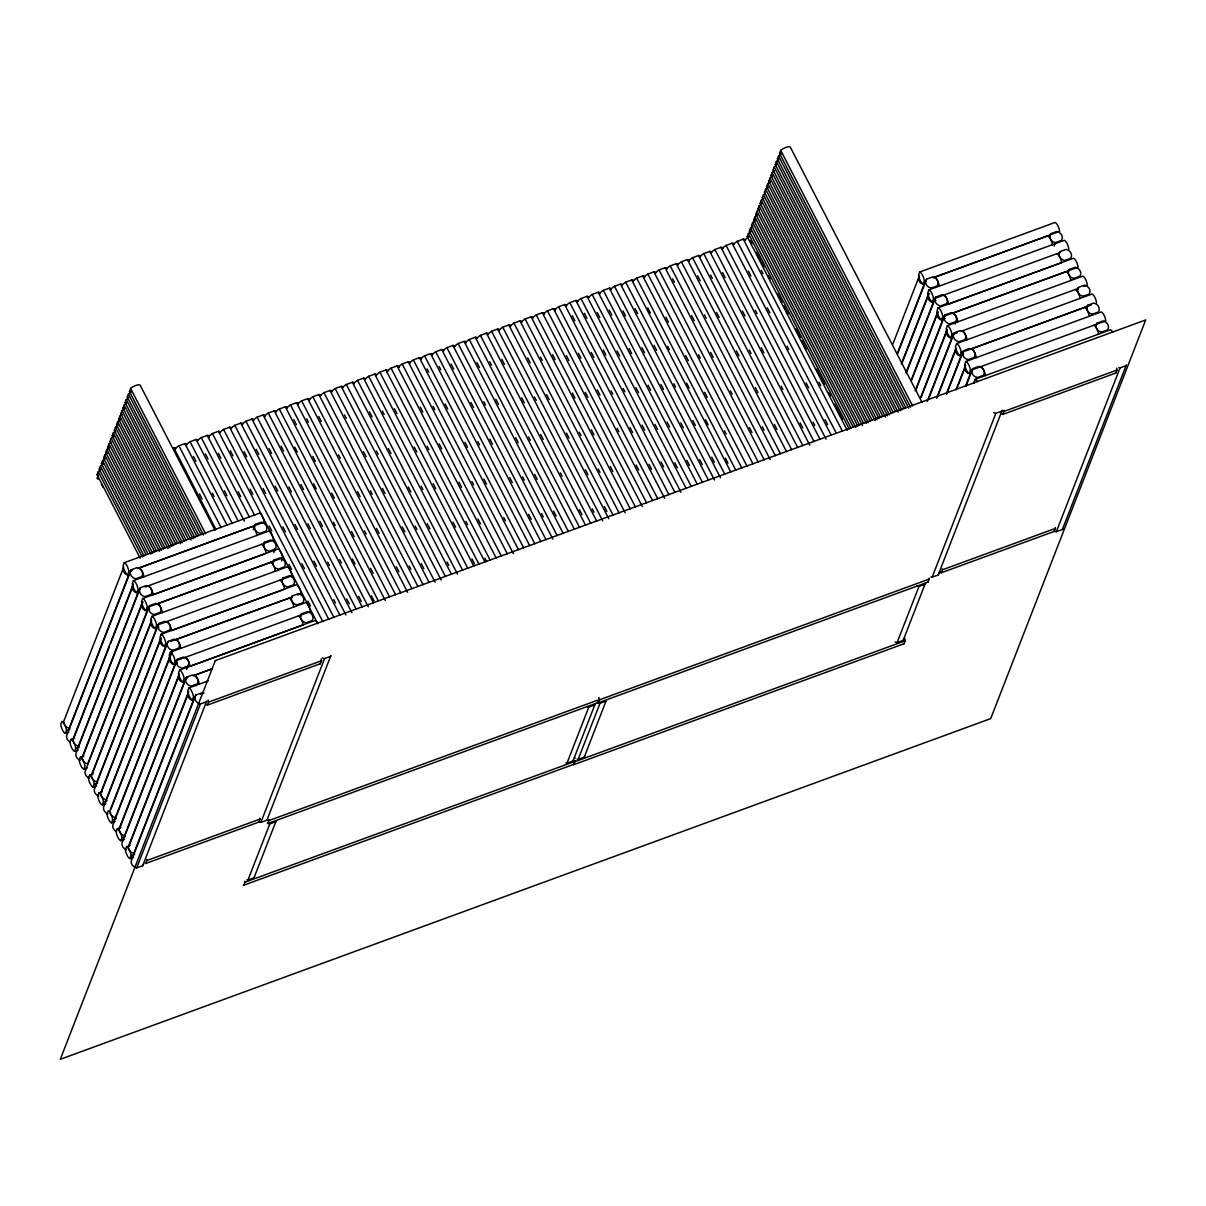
<?xml version="1.0" encoding="UTF-8"?>
<svg xmlns="http://www.w3.org/2000/svg" width="1206" height="1206" viewBox="0 0 1206 1206"><rect width="100%" height="100%" fill="white"/><g stroke="black" fill="none" stroke-linecap="round" stroke-linejoin="round"><path stroke-width="1.5" d="M633.361 281.39L633.467 280.953A6.347 2.126 -27.3 0 0 631.703 279.988L625.688 282.189A6.347 2.126 -27.3 0 0 622.115 285.505M140.182 558.167L97.098 474.682L98.259 471.682A6.347 2.126 -27.3 0 1 100.671 469.963M144.072 555.951L99.254 469.134L100.415 466.134A6.347 2.126 -27.3 0 1 102.827 464.416M147.946 553.75L101.41 463.586L102.57 460.586A6.347 2.126 -27.3 0 1 104.982 458.868M152.695 553.207L103.565 458.039L104.726 455.039A6.347 2.126 -27.3 0 1 107.123 453.366M156.569 551.006L105.721 452.476L106.882 449.491A6.347 2.126 -27.3 0 1 109.294 447.773M161.318 550.464L107.877 446.929L109.037 443.944A6.347 2.126 -27.3 0 1 111.449 442.225M165.192 548.263L110.032 441.381L111.193 438.396L168.071 548.609M169.94 547.72L112.188 435.833L113.349 432.848A6.347 2.126 -27.3 0 1 115.761 431.13M173.815 545.504L114.344 430.286L115.505 427.301A6.347 2.126 -27.3 0 1 117.902 425.628M177.689 543.303L116.5 424.738L117.66 421.753A6.347 2.126 -27.3 0 1 120.072 420.035M182.438 542.76L118.655 419.191L119.816 416.206A6.347 2.126 -27.3 0 1 122.228 414.487M186.312 540.559L120.811 413.643L121.972 410.658A6.347 2.126 -27.3 0 1 124.384 408.94M191.061 540.017L122.967 408.095L124.128 405.11A6.347 2.126 -27.3 0 1 126.555 403.392M194.935 537.816L125.123 402.548L126.283 399.563A6.347 2.126 -27.3 0 1 128.695 397.874M198.824 535.6L127.278 397L128.454 394.015A6.347 2.126 -27.3 0 1 130.866 392.297M203.558 535.057L129.449 391.453L130.61 388.468L205.578 533.745M61.913 721.459L60.752 724.459A6.347 2.111 69.9 0 0 65.365 733.399L68.878 732.102M137.635 568.433L264.204 522.092A6.347 2.111 69.9 0 0 259.591 513.153L124.233 562.705L123.072 565.704A6.347 2.111 69.9 0 0 127.685 574.644L128.846 571.659L132.358 570.363M123.283 568.177L64.566 719.213A6.347 5.593 21.2 0 0 69.179 728.153L128.575 575.368A6.347 5.593 21.2 0 1 123.494 567.242M65.365 733.399L66.526 730.414A6.347 2.111 69.9 0 0 61.913 721.429M131.153 569.82A6.347 5.593 21.2 0 0 135.765 578.774L141.78 576.574A6.347 5.593 21.2 0 0 137.167 567.619L131.153 569.82L67.446 733.7A6.347 5.593 21.2 0 0 70.069 741.961M133.459 580.599L132.298 583.583A6.347 2.111 69.9 0 0 136.926 592.538L138.087 589.538A6.347 2.111 69.9 0 0 133.459 580.599L268.817 531.032A6.347 2.111 69.9 0 1 273.43 539.986L145.112 586.975M73.415 739.157L109.339 646.763M110.696 643.28L133.052 585.739M78.119 749.996L74.591 751.293L75.752 748.293A6.347 2.111 69.9 0 0 71.154 739.323M140.378 587.714A6.347 5.593 21.2 0 0 144.991 596.653L151.021 594.452A6.347 5.593 21.2 0 0 146.393 585.513L140.378 587.714L76.671 751.594A6.347 5.593 21.2 0 0 80.274 760.262M281.511 560.865L282.671 557.865A6.347 2.111 69.9 0 0 278.058 548.926L142.7 598.493L141.539 601.477A6.347 2.111 69.9 0 0 146.152 610.417L149.665 609.136M81.978 758.785L142.971 601.884M87.345 767.89L83.832 769.172L84.993 766.187A6.347 2.111 69.9 0 0 80.38 757.202M146.152 610.417L147.313 607.432L282.671 557.865M149.544 605.638A6.347 5.593 21.2 0 0 154.157 614.578L160.247 612.346A6.347 5.593 21.2 0 0 155.634 603.407L149.619 605.608L85.912 769.473A6.347 5.593 21.2 0 0 89.515 778.156M93.118 773.845L89.606 775.141L88.445 778.126A6.347 2.111 69.9 0 0 93.058 787.066L96.586 785.784M155.393 628.311L156.554 625.326L291.897 575.759A6.347 2.111 69.9 0 0 287.284 566.82L151.926 616.372L150.765 619.371A6.347 2.111 69.9 0 0 155.393 628.311L158.906 627.03M151.67 620.095L92.274 772.88A6.347 5.593 21.2 0 0 96.887 781.82L156.283 629.035A6.347 5.593 21.2 0 1 151.202 620.909M91.882 774.93L151.519 621.527M93.058 787.066L94.219 784.081A6.347 2.111 69.9 0 0 89.621 775.096M158.845 623.502A6.347 5.593 21.2 0 0 163.458 632.441L169.488 630.241A6.347 5.593 21.2 0 0 164.86 621.286L158.845 623.502L95.138 787.367A6.347 5.593 21.2 0 0 98.741 796.05M102.359 791.739L98.847 793.02L97.686 796.02A6.347 2.111 69.9 0 0 102.299 804.96L105.811 803.678M161.167 634.266L160.006 637.265A6.347 2.111 69.9 0 0 164.619 646.205L165.78 643.22A6.347 2.111 69.9 0 0 161.167 634.266L296.525 584.714A6.347 2.111 69.9 0 1 301.138 593.654L297.626 594.95M101.123 792.824L160.76 639.406M102.299 804.96L103.46 801.975A6.347 2.111 69.9 0 0 98.862 792.99M111.027 808.97L172.699 650.336L178.714 648.135A6.347 5.593 21.2 0 0 174.101 639.18L168.086 641.396L104.379 805.261A6.347 5.593 21.2 0 0 107.982 813.944M173.86 664.099L175.021 661.114L310.379 611.548A6.347 2.111 69.9 0 0 305.751 602.593L170.408 652.16L169.247 655.144A6.347 2.111 69.9 0 0 173.86 664.099L177.372 662.803M111.525 822.854L112.686 819.869A6.347 2.111 69.9 0 0 108.088 810.884L106.912 813.899A6.347 2.111 69.9 0 0 111.525 822.854L115.052 821.557M186.598 669.511L187.955 666.014A6.347 5.593 21.2 0 0 183.327 657.074L177.312 659.275L113.62 823.155A6.347 5.593 21.2 0 0 116.243 831.416M120.826 827.512L117.314 828.808L116.153 831.793A6.347 2.111 69.9 0 0 120.766 840.733L124.278 839.451M179.634 670.054L178.473 673.038A6.347 2.111 69.9 0 0 183.086 681.978L184.247 678.993A6.347 2.111 69.9 0 0 179.649 670.023L314.992 620.487A6.347 2.111 69.9 0 1 317.796 623.683M179.362 673.762L119.967 826.547A6.347 5.593 21.2 0 0 124.595 835.502L183.975 682.717A6.347 5.593 21.2 0 1 178.91 674.576M119.59 828.612L179.227 675.194M120.766 840.733L121.927 837.748A6.347 2.111 69.9 0 0 117.329 828.778M186.478 677.199A6.347 5.593 21.2 0 0 191.091 686.139L197.181 683.908A6.347 5.593 21.2 0 0 192.568 674.968L186.553 677.169L122.846 841.034A6.347 5.593 21.2 0 0 126.449 849.717M130.052 845.406L126.54 846.702L125.379 849.687A6.347 2.111 69.9 0 0 129.992 858.627L133.519 857.345M188.875 687.948L187.714 690.932A6.347 2.111 69.9 0 0 192.327 699.872L193.488 696.887A6.347 2.111 69.9 0 0 188.875 687.948L208.201 680.862M128.816 846.506L188.453 693.088M253.29 529.615L255.325 524.384L261.34 522.183A6.347 5.593 21.2 0 1 265.953 531.137L259.938 533.338A6.347 5.593 21.2 0 1 255.325 524.384M129.992 858.627L131.168 855.642A6.347 2.111 69.9 0 0 126.555 846.657M202.819 693.118A6.347 5.593 21.2 0 0 201.794 692.862L195.779 695.063L132.087 858.928A6.347 5.593 21.2 0 0 136.625 867.898L142.715 865.667A6.347 5.593 21.2 0 0 143.484 863.978M136.7 867.883L200.407 704.003A6.347 5.593 21.2 0 1 195.779 695.063M263.209 545.76L264.566 542.278L270.581 540.077A6.347 5.593 21.2 0 1 275.194 549.016L273.837 552.514M142.715 865.667L206.422 701.802A6.347 5.593 21.2 0 0 206.874 700.988M145.353 863.315A6.347 2.111 69.9 0 0 145.775 863.481L146.936 860.496A6.347 2.111 69.9 0 0 146.815 859.561M206.919 704.952A6.347 2.111 69.9 0 0 207.342 705.118L208.502 702.133L321.52 660.752A6.347 2.111 69.9 0 0 321.188 658.838M272.435 563.654L273.792 560.172L279.807 557.971A6.347 5.593 21.2 0 1 284.42 566.91L278.405 569.111A6.347 5.593 21.2 0 1 273.717 560.202M281.676 581.548L283.033 578.051L289.048 575.85A6.347 5.593 21.2 0 1 293.661 584.804L287.646 587.005A6.347 5.593 21.2 0 1 282.958 578.081M290.902 599.442L292.259 595.945L298.274 593.744A6.347 5.593 21.2 0 1 302.902 602.699L296.872 604.899A6.347 5.593 21.2 0 1 292.184 595.975M300.143 617.321L301.5 613.839L307.515 611.638A6.347 5.593 21.2 0 1 312.128 620.577L306.113 622.793A6.347 5.593 21.2 0 1 301.425 613.869M145.775 863.481L258.793 822.1L259.953 819.115A6.347 2.111 69.9 0 0 259.833 818.181M207.342 705.118L320.359 663.737L321.52 660.752M259.863 822.175A6.347 5.593 21.2 0 0 260.873 822.432L324.58 658.566L330.595 656.365A6.347 5.593 21.2 0 0 331.062 655.551M260.873 822.432L266.888 820.231L330.595 656.365M243.356 885.038A6.347 2.111 69.9 0 0 243.778 885.204L244.939 882.219A6.347 2.111 69.9 0 0 244.818 881.269M267.415 823.336A6.347 2.111 69.9 0 0 267.822 823.517L268.998 820.532L599.035 699.676A6.347 2.111 69.9 0 0 598.704 697.761M246.929 879.747A6.347 5.593 21.2 0 0 247.954 880.018L269.827 823.879L275.842 821.678A6.347 5.593 21.2 0 0 276.31 820.864M248.014 879.988L254.029 877.787L275.842 821.678M847.185 430.286L747.207 236.587L748.368 233.602L849.205 428.974M851.074 428.085L749.363 231.039L750.524 228.055A6.347 2.126 -27.3 0 1 752.951 226.336M855.808 427.542L751.519 225.492L752.68 222.507A6.347 2.126 -27.3 0 1 756.026 220.291M859.697 425.341L753.69 219.944L754.85 216.959A6.347 2.126 -27.3 0 1 757.262 215.241M863.571 423.125L755.845 214.397L757.006 211.412A6.347 2.126 -27.3 0 1 759.418 209.693M868.32 422.582L758.001 208.849L759.162 205.864A6.347 2.126 -27.3 0 1 761.574 204.146M872.194 420.381L760.157 203.301L761.318 200.317A6.347 2.126 -27.3 0 1 763.73 198.598M876.943 419.839L762.313 197.754L763.473 194.769L878.963 418.527M880.817 417.638L764.468 192.206L765.629 189.221A6.347 2.126 -27.3 0 1 768.041 187.503M885.566 417.095L766.624 186.659L767.785 183.674L887.586 415.784M889.44 414.894L768.78 181.111L769.941 178.126A6.347 2.126 -27.3 0 1 772.353 176.408M893.314 412.678L770.936 175.563L772.096 172.579A6.347 2.126 -27.3 0 1 774.508 170.86M898.063 412.135L773.091 170.016L774.252 167.031A6.347 2.126 -27.3 0 1 775.79 165.855M901.937 409.934L775.247 164.468L776.408 161.483A6.347 2.126 -27.3 0 1 778.82 159.765M905.827 407.718L777.403 158.921L778.563 155.936L908.706 408.08M910.56 407.191L779.558 153.373L780.719 150.388A6.347 2.126 -27.3 0 1 790.186 146.891L922.047 402.412M594.799 704.892L588.784 707.093L566.971 763.202L572.986 761.001L594.799 704.892A6.347 5.593 21.2 0 0 595.267 704.078M573.543 764.438A6.347 2.111 69.9 0 0 573.95 764.604L574.991 761.363A6.347 2.111 69.9 0 0 574.855 760.458M267.822 823.517L597.875 702.661L599.035 699.676M597.588 702.751A6.347 2.111 69.9 0 0 598.01 702.917L599.171 699.932A6.347 2.111 69.9 0 0 598.839 698.018M577.101 759.162A6.347 5.593 21.2 0 0 578.126 759.418L600.015 703.279L606.03 701.078A6.347 5.593 21.2 0 0 606.482 700.264M578.202 759.403L584.217 757.202L606.03 701.078M892.787 344.223L919.424 275.737A6.347 5.593 21.2 0 0 924.037 284.676L897.415 353.162M897.46 354.097L926.6 279.129L932.615 276.928A6.347 5.593 21.2 0 1 937.243 285.882L931.213 288.083M1068.893 249.295A6.347 2.111 69.9 0 0 1064.28 240.341L928.922 289.907L927.761 292.892A6.347 2.111 69.9 0 0 932.374 301.832L935.886 300.55M901.349 363.865L928.65 293.616A6.347 5.593 21.2 0 0 933.263 302.57L905.962 372.805M902.073 363.036L929.193 293.314M932.374 301.832L933.534 298.847A6.347 2.111 69.9 0 0 928.937 289.877M906.701 371.991L935.841 297.023L941.856 294.822A6.347 5.593 21.2 0 1 946.469 303.761L940.454 305.962A6.347 5.593 21.2 0 1 935.841 297.023M941.615 319.726L942.775 316.741L1078.119 267.174A6.347 2.111 69.9 0 0 1073.506 258.235L938.147 307.801L936.987 310.786A6.347 2.111 69.9 0 0 941.615 319.726L945.127 318.444M911.254 379.996L937.891 311.51A6.347 5.593 21.2 0 0 942.504 320.449L915.188 390.699M911.314 380.93L937.74 312.942M915.927 389.87L945.067 314.917L951.082 312.716A6.347 5.593 21.2 0 1 955.71 321.655L949.68 323.856M947.388 325.68L946.228 328.68A6.347 2.111 69.9 0 0 950.841 337.62L952.001 334.635A6.347 2.111 69.9 0 0 947.403 325.65L1082.747 276.129A6.347 2.111 69.9 0 1 1087.36 285.068L1083.847 286.35M920.495 397.89L947.117 329.404A6.347 5.593 21.2 0 0 951.73 338.343L927.158 401.568M921.218 397.075L946.981 330.836M928.545 399.05L954.308 332.796L960.323 330.595A6.347 5.593 21.2 0 1 964.936 339.549L958.921 341.75M1096.601 302.962A6.347 2.111 69.9 0 0 1091.973 294.023L956.629 343.574L955.469 346.559A6.347 2.111 69.9 0 0 960.082 355.514L963.594 354.217M936.549 398.221L955.665 349.047M937.228 397.528L955.529 350.464M960.082 355.514L961.242 352.529A6.347 2.111 69.9 0 0 956.644 343.544M946.635 393.111L960.971 356.237A6.347 5.593 21.2 0 1 955.891 348.112M946.589 394.272L963.534 350.69L969.549 348.489A6.347 5.593 21.2 0 1 974.177 357.443L968.162 359.644A6.347 5.593 21.2 0 1 963.534 350.69M965.855 361.468L964.694 364.453A6.347 2.111 69.9 0 0 969.307 373.408L970.468 370.408A6.347 2.111 69.9 0 0 965.87 361.438L1101.214 311.902A6.347 2.111 69.9 0 1 1105.827 320.856L970.468 370.408M956.026 389.764L965.584 365.177A6.347 5.593 21.2 0 0 970.212 374.131L965.433 386.417M957.308 387.533L965.448 366.609M965.991 386.026L972.775 368.584L978.79 366.383A6.347 5.593 21.2 0 1 983.403 375.322L977.388 377.523M1112.776 332.147A6.347 2.111 69.9 0 0 1110.44 329.796L975.096 379.362L973.935 382.347A6.347 2.111 69.9 0 0 974.071 383.252M1049.431 237.19L1050.788 233.693L1056.803 231.492A6.347 5.593 21.2 0 1 1061.416 240.431L1055.401 242.647L1054.044 246.13M895.078 641.954A6.347 5.593 21.2 0 0 897.068 642.632L918.957 586.493L924.972 584.292A6.347 5.593 21.2 0 0 925.439 583.478M897.143 642.617L903.158 640.401L924.972 584.292M573.95 764.604L904.003 643.763L905.163 640.778A6.347 2.111 69.9 0 0 904.545 637.868M598.01 702.917L928.047 582.061L929.208 579.076A6.347 2.111 69.9 0 0 929.087 578.141M1058.657 255.069L1060.014 251.587L1066.029 249.386A6.347 5.593 21.2 0 1 1070.642 258.325L1064.627 260.526A6.347 5.593 21.2 0 1 1060.014 251.587M1001.869 411.11L995.855 413.311L932.148 577.177L938.162 574.976L1001.869 411.11A6.347 5.593 21.2 0 0 1002.337 410.296M939.866 571.81A6.347 2.111 69.9 0 0 941.238 572.79L942.399 569.805A6.347 2.111 69.9 0 0 942.278 568.87M1001.432 413.447A6.347 2.111 69.9 0 0 1002.789 414.427L1003.95 411.442A6.347 2.111 69.9 0 0 1003.829 410.507M1067.898 272.963L1069.255 269.481L1075.27 267.28A6.347 5.593 21.2 0 1 1079.883 276.219L1073.868 278.42M1077.124 290.857L1078.481 287.36L1084.495 285.159A6.347 5.593 21.2 0 1 1089.124 294.113L1083.094 296.314M1086.365 308.751L1087.722 305.254L1093.736 303.053A6.347 5.593 21.2 0 1 1098.349 312.007L1092.335 314.208M1095.591 326.63L1096.947 323.148L1102.962 320.947A6.347 5.593 21.2 0 1 1107.59 329.886L1101.575 332.087M941.238 572.79L1054.255 531.409L1055.416 528.424A6.347 2.111 69.9 0 0 1055.295 527.474M1002.789 414.427L1115.806 373.046L1116.967 370.061A6.347 2.111 69.9 0 0 1116.635 368.192M1126.057 365.674L1120.042 367.875L1056.335 531.74L1062.35 529.54L1126.057 365.674A6.347 5.593 21.2 0 0 1126.51 364.86M175.337 449.099A6.347 2.126 -27.3 0 1 178.82 445.813L184.91 443.582A6.347 2.126 -27.3 0 1 186.583 444.984M208.668 437.296A6.347 2.126 -27.3 0 0 207.266 435.396L201.251 437.597A6.347 2.126 -27.3 0 0 197.754 440.899A6.347 2.126 -27.3 0 0 196.081 439.497L190.066 441.697L232.306 523.51M208.819 437.235A6.347 2.126 -27.3 0 1 212.422 433.512L218.437 431.311A6.347 2.126 -27.3 0 1 220.095 432.713A6.347 2.126 -27.3 0 1 223.592 429.426L229.607 427.21A6.347 2.126 -27.3 0 1 231.281 428.627A6.347 2.126 -27.3 0 1 234.763 425.326L240.778 423.125A6.347 2.126 -27.3 0 1 242.451 424.527M264.792 416.341A6.347 2.126 -27.3 0 0 263.134 414.939L257.119 417.14A6.347 2.126 -27.3 0 0 253.546 420.457A6.347 2.126 -27.3 0 0 251.948 419.04L245.934 421.241L345.911 614.939M276.068 411.819A6.347 2.126 -27.3 0 0 274.305 410.854L268.29 413.055L368.267 606.754M275.993 411.849A6.347 2.126 -27.3 0 1 279.234 409.045L285.325 406.814A6.347 2.126 -27.3 0 1 286.983 408.216A6.347 2.126 -27.3 0 1 290.48 404.93L296.495 402.729A6.347 2.126 -27.3 0 1 297.897 404.613M298.063 404.568A6.347 2.126 -27.3 0 1 301.651 400.844L307.666 398.628A6.347 2.126 -27.3 0 1 309.339 400.045A6.347 2.126 -27.3 0 1 312.821 396.744L318.836 394.543A6.347 2.126 -27.3 0 1 320.51 395.945A6.347 2.126 -27.3 0 1 323.992 392.659L330.007 390.458A6.347 2.126 -27.3 0 1 331.68 391.86M354.021 383.674A6.347 2.126 -27.3 0 0 352.363 382.272L346.348 384.473A6.347 2.126 -27.3 0 0 342.775 387.789A6.347 2.126 -27.3 0 0 341.192 386.357L335.178 388.558L435.14 582.257M353.961 383.704A6.347 2.126 -27.3 0 1 357.443 380.403L363.534 378.171A6.347 2.126 -27.3 0 1 365.207 379.589A6.347 2.126 -27.3 0 1 368.614 376.317M379.8 372.232A6.347 2.126 -27.3 0 0 376.302 375.518A6.347 2.126 -27.3 0 0 374.704 374.086L368.689 376.287L467.807 568.312M387.292 371.885A6.347 2.126 -27.3 0 0 385.875 370.001L379.86 372.202L478.978 564.227M413.311 359.946A6.347 2.126 -27.3 0 0 409.829 363.247A6.347 2.126 -27.3 0 0 408.231 361.815L402.216 364.016A6.347 2.126 -27.3 0 0 398.613 367.74A6.347 2.126 -27.3 0 0 397.06 365.9L391.046 368.101L490.149 560.142M421.075 359.132A6.347 2.126 -27.3 0 0 419.402 357.715L413.387 359.931L513.364 553.629M421 359.147A6.347 2.126 -27.3 0 1 424.482 355.86L430.572 353.629A6.347 2.126 -27.3 0 1 432.245 355.031M432.17 355.061A6.347 2.126 -27.3 0 1 435.668 351.775L441.743 349.544A6.347 2.126 -27.3 0 1 443.416 350.946M465.501 343.243A6.347 2.126 -27.3 0 0 464.099 341.358L458.084 343.559A6.347 2.126 -27.3 0 0 454.511 346.876A6.347 2.126 -27.3 0 0 452.928 345.444L446.898 347.645L546.016 539.685M521.625 322.304A6.347 2.126 -27.3 0 0 519.967 320.902L513.952 323.102A6.347 2.126 -27.3 0 0 510.455 326.389A6.347 2.126 -27.3 0 0 508.796 324.987L502.766 327.188A6.347 2.126 -27.3 0 0 499.284 330.489A6.347 2.126 -27.3 0 0 497.611 329.087L491.596 331.288A6.347 2.126 -27.3 0 0 488.113 334.575A6.347 2.126 -27.3 0 0 486.44 333.173L480.425 335.374A6.347 2.126 -27.3 0 0 476.928 338.675A6.347 2.126 -27.3 0 0 475.27 337.258L469.255 339.474L568.373 531.499M543.981 314.118A6.347 2.126 -27.3 0 0 542.308 312.716L536.293 314.917A6.347 2.126 -27.3 0 0 532.735 318.233A6.347 2.126 -27.3 0 0 531.137 316.801L525.123 319.017L625.1 512.716M543.906 314.148A6.347 2.126 -27.3 0 1 547.388 310.862L553.479 308.63A6.347 2.126 -27.3 0 1 554.896 310.515M555.046 310.47A6.347 2.126 -27.3 0 1 558.634 306.731L564.649 304.53A6.347 2.126 -27.3 0 1 566.323 305.932A6.347 2.126 -27.3 0 1 569.745 302.676L575.835 300.445A6.347 2.126 -27.3 0 1 577.493 301.847M599.849 293.661A6.347 2.126 -27.3 0 0 598.176 292.259L592.161 294.46A6.347 2.126 -27.3 0 0 588.603 297.776A6.347 2.126 -27.3 0 0 587.005 296.344L580.99 298.56L680.968 492.259M611.02 289.576A6.347 2.126 -27.3 0 0 609.347 288.174L603.332 290.375L702.45 482.4M610.945 289.591A6.347 2.126 -27.3 0 1 614.442 286.304L620.517 284.073A6.347 2.126 -27.3 0 1 622.19 285.475M644.125 277.847A6.347 2.126 -27.3 0 0 642.723 275.948L636.693 278.149L735.811 470.189M666.722 269.179A6.347 2.126 -27.3 0 0 665.064 267.762L659.049 269.978A6.347 2.126 -27.3 0 0 655.476 273.295A6.347 2.126 -27.3 0 0 653.893 271.863L647.878 274.064L746.981 466.089M689.078 260.993A6.347 2.126 -27.3 0 0 687.405 259.591L681.39 261.792A6.347 2.126 -27.3 0 0 677.832 265.109A6.347 2.126 -27.3 0 0 676.234 263.677L670.219 265.878L770.197 459.576M689.003 261.009A6.347 2.126 -27.3 0 1 692.5 257.722L698.576 255.491A6.347 2.126 -27.3 0 1 700.249 256.893A6.347 2.126 -27.3 0 1 703.671 253.637M722.334 249.205A6.347 2.126 -27.3 0 0 720.932 247.305L714.917 249.521A6.347 2.126 -27.3 0 0 711.344 252.838A6.347 2.126 -27.3 0 0 709.761 251.406L703.746 253.607L802.849 445.632M733.866 244.185A6.347 2.126 -27.3 0 0 732.102 243.22L726.087 245.421L826.065 439.12M733.7 244.652A6.347 2.126 -27.3 0 1 737.183 241.366L743.273 239.135A6.347 2.126 -27.3 0 1 744.946 240.537A6.347 2.126 -27.3 0 1 748.429 237.235M933.097 277.742L1059.652 231.401A6.347 2.111 69.9 0 0 1055.039 222.462L919.681 272.013L918.52 274.998A6.347 2.111 69.9 0 0 923.148 283.953L924.309 280.968A6.347 2.111 69.9 0 0 919.696 271.983M933.534 298.847L1060.104 252.506M275.194 549.016L269.179 551.217A6.347 5.593 21.2 0 1 264.491 542.308M952.001 334.635L957.278 332.705M960.79 331.409L1078.571 288.294M171.056 641.29L292.349 596.88M961.242 352.529L1091.324 304.892M187.955 666.014L181.94 668.23A6.347 5.593 21.2 0 1 177.252 659.305M184.247 678.993L187.774 677.712M193.035 675.782L212.377 668.697L194.648 675.3M66.526 730.414L70.038 729.117M74.651 738.072L71.139 739.353L69.978 742.338A6.347 2.111 69.9 0 0 74.591 751.293M200.513 694.309L204.025 693.028M75.752 748.293L79.279 747.011M200.407 704.003L206.422 701.802M1003.95 411.442L1116.967 370.061M83.892 755.951L80.38 757.247L79.219 760.232A6.347 2.111 69.9 0 0 83.832 769.172M94.219 784.081L97.746 782.784M103.46 801.975L106.972 800.678M112.686 819.869L116.213 818.572M121.927 837.748L125.439 836.467M131.168 855.642L134.68 854.361M146.936 860.496L259.953 819.115M942.399 569.805L1055.416 528.424M599.171 699.932L929.208 579.076M244.939 882.219L574.991 761.363M905.163 640.778L575.126 761.619A6.347 2.111 69.9 0 0 574.991 760.685M243.778 885.204L573.83 764.348A6.347 2.111 69.9 0 1 573.408 764.182M780.719 150.388L912.595 405.864M776.408 161.483L903.972 408.623M774.252 167.031L900.083 410.824M772.096 172.579L895.349 411.367M769.941 178.126L891.46 413.568M765.629 189.221L882.837 416.311M761.318 200.317L875.074 420.728M759.162 205.864L870.34 421.271M757.006 211.412L866.451 423.487M754.85 216.959L862.576 425.688M752.68 222.507L857.828 426.231M750.524 228.055L853.094 426.758M750.162 240.582L751.881 243.914M756.192 252.265L763.941 267.295M768.252 275.646L769.986 278.993M777.734 294.023L782.046 302.359M783.764 305.706L788.076 314.057M795.839 329.087L800.151 337.424M801.869 340.77L806.181 349.122M816.522 369.157L824.271 384.186M828.582 392.538L830.316 395.87M834.627 404.221L842.376 419.251M761.257 270.325L762.991 273.656M819.01 382.196L820.728 385.543M743.273 239.135L842.391 431.16M737.258 241.336L836.376 433.361M748.368 271.079L750.946 276.084M767.317 307.816L769.91 312.821M787.141 346.212L788.875 349.559M806.105 382.95L808.698 387.955M825.07 419.688L827.648 424.693M732.102 243.22L831.22 435.245M755.288 310.228L757.006 313.575M813.04 422.115L814.759 425.447M720.932 247.305L820.05 439.346M714.917 249.521L814.035 441.547M722.575 272.571L725.153 277.591M742.399 310.982L744.976 315.987M761.348 347.72L763.941 352.725M781.171 386.131L782.905 389.463M800.136 422.869L802.729 427.874M709.761 251.406L809.739 445.104M710.53 274.998L712.264 278.345M749.318 350.147L751.037 353.479M698.576 255.491L797.694 447.532M692.561 257.692L791.679 449.732M697.641 275.752L700.219 280.757M716.59 312.49L719.183 317.495M736.414 350.886L739.007 355.906M755.378 387.623L757.971 392.643M774.342 424.361L776.92 429.381M687.405 259.591L786.523 451.617M681.39 261.792L780.508 453.818M704.56 314.902L706.279 318.248M762.313 426.788L764.031 430.12M676.234 263.677L775.352 455.702M672.707 278.918L674.425 282.264M691.671 315.655L694.249 320.675M710.62 352.393L713.213 357.413M730.444 390.804L732.178 394.136M749.408 427.542L752.001 432.547M665.064 267.762L764.182 459.803M659.049 269.978L758.167 462.004M698.591 354.82L700.309 358.152M653.893 271.863L752.996 463.888M665.878 317.163L668.456 322.168M685.686 355.574L688.279 360.579M704.651 392.312L707.244 397.317M724.474 430.708L726.208 434.054M642.723 275.948L741.826 467.988M647.803 307.892L650.381 312.912M667.627 346.303L669.345 349.65M686.591 383.041L689.169 388.046M705.54 419.778L708.133 424.783M725.364 458.174L727.957 463.194M631.703 279.988L730.806 472.013M625.688 282.189L724.791 474.214M635.065 308.585L637.642 313.605M654.014 345.323L656.607 350.343M673.837 383.734L675.571 387.066M692.802 420.472L695.395 425.477M711.766 457.21L714.359 462.215M620.517 284.073L720.495 477.772M614.502 286.274L714.48 479.973M623.02 311.012L625.613 316.017M641.984 347.75L644.577 352.755M660.948 384.488L663.526 389.493M680.772 422.884L683.35 427.904M699.736 459.622L702.314 464.642M609.347 288.174L708.465 480.199M609.271 310.093L611.849 315.098M629.095 348.504L631.673 353.509M648.044 385.242L650.637 390.247M667.008 421.979L669.601 426.984M686.832 460.375L689.425 465.395M598.176 292.259L697.294 484.284M592.161 294.46L691.279 486.5M597.226 312.52L599.819 317.525M617.05 350.916L619.643 355.936M636.014 387.654L638.607 392.674M654.979 424.391L657.556 429.411M674.802 462.803L677.38 467.807M587.005 296.344L686.124 488.385M584.337 313.274L586.915 318.278M603.302 350.011L605.879 355.016M623.11 388.407L624.844 391.754M642.074 425.145L644.667 430.15M661.039 461.883L663.632 466.888M575.835 300.445L674.938 492.47M569.82 302.646L668.923 494.671M572.292 315.686L574.885 320.706M591.257 352.423L593.849 357.428M611.08 390.834L612.799 394.166M630.045 427.572L632.622 432.577M649.009 464.31L651.587 469.315M564.649 304.53L664.627 498.229M558.634 306.731L657.752 498.771M578.367 353.177L580.945 358.182M597.317 389.915L599.91 394.92M617.14 428.326L618.874 431.658M636.105 465.049L638.698 470.069M553.479 308.63L652.597 500.656M547.464 310.831L646.582 502.857M566.323 355.604L568.915 360.609M585.287 392.342L587.88 397.347M542.308 312.716L642.285 506.414M536.293 314.917L635.411 506.957M552.574 354.685L555.152 359.69M572.398 393.081L574.976 398.101M591.347 429.818L593.94 434.838M610.311 466.556L612.904 471.561M531.137 316.801L630.256 508.842M540.529 357.097L542.263 360.443M579.317 432.245L581.036 435.577M598.282 468.983L600 472.315M519.967 320.902L619.07 512.927M513.952 323.102L613.055 515.128M527.64 357.85L530.218 362.87M546.589 394.588L549.182 399.593M566.413 432.999L569.006 438.004M585.377 469.737L587.97 474.742M604.342 506.475L606.92 511.48M508.796 324.987L608.759 518.686M502.766 327.188L602.744 520.886M534.56 397.015L536.278 400.347M592.312 508.887L594.03 512.233M497.611 329.087L596.729 521.113M491.596 331.288L590.714 523.314M501.847 359.358L504.425 364.363M521.67 397.769L524.248 402.774M540.62 434.507L543.213 439.512M560.443 472.903L562.177 476.249M579.408 509.641L582.001 514.645M486.44 333.173L585.558 525.198M480.425 335.374L579.543 527.414M489.802 361.785L491.535 365.116M528.59 436.919L530.308 440.265M475.27 337.258L574.388 529.298M476.913 362.524L479.491 367.544M495.862 399.261L498.455 404.281M515.686 437.672L518.279 442.677M534.65 474.41L537.243 479.415M553.614 511.148L556.192 516.153M464.099 341.358L563.202 533.384M458.084 343.559L557.187 535.585M483.832 401.688L485.551 405.02M522.62 476.837L524.339 480.169M541.584 513.56L543.303 516.907M452.928 345.444L552.891 539.142M451.119 364.031L453.697 369.036M470.943 402.442L473.521 407.447M489.892 439.18L492.485 444.185M509.716 477.576L512.309 482.596M528.68 514.314L531.273 519.334M441.743 349.544L540.861 541.569M435.728 351.745L534.846 543.77M439.074 366.458L440.808 369.79M477.862 441.592L479.581 444.939M430.572 353.629L529.69 545.655M424.557 355.83L523.675 547.871M427.045 368.87L428.763 372.217M445.135 403.95L447.728 408.955M464.958 442.346L467.551 447.366M483.923 479.084L486.515 484.088M503.746 517.495L505.48 520.826M419.402 357.715L518.52 549.755M433.105 406.362L434.823 409.708M471.893 481.511L473.611 484.842M408.231 361.815L507.349 553.84M402.216 364.016L501.319 556.041M420.216 407.115L422.793 412.12M439.165 443.853L441.758 448.858M458.989 482.264L461.581 487.269M477.953 518.987L480.546 524.007M397.06 365.9L496.163 557.941M427.135 446.28L428.854 449.612M465.923 521.414L467.642 524.761M484.887 558.152L486.606 561.499M385.875 370.001L484.993 562.026M394.422 408.623L397 413.628M414.231 447.019L416.824 452.039M433.195 483.757L435.788 488.777M453.019 522.168L455.612 527.173M471.983 558.906L474.561 563.911M374.704 374.086L473.822 566.111M382.377 411.035L384.111 414.382M421.165 486.184L422.884 489.515M363.534 378.171L462.652 570.212M357.519 380.387L457.496 574.086M369.488 411.789L372.066 416.809M388.438 448.526L391.03 453.531M408.261 486.938L410.854 491.942M427.226 523.675L429.818 528.68M447.049 562.071L448.768 565.418M352.363 382.272L451.481 574.297M346.348 384.473L445.451 576.498M376.408 450.954L378.126 454.285M415.196 526.087L416.914 529.434M341.192 386.357L441.17 580.056M344.554 414.97L346.273 418.301M363.503 451.707L366.096 456.712M382.468 488.445L385.061 493.45M402.291 526.841L404.884 531.861M421.256 563.579L423.849 568.584M330.007 390.458L429.125 582.483M323.992 392.659L423.11 584.684M370.438 490.857L372.157 494.204M409.226 566.006L410.945 569.338M318.836 394.543L417.954 586.568M312.821 396.744L411.939 588.769M318.761 416.462L321.339 421.482M338.584 454.873L340.303 458.22M357.534 491.611L360.127 496.616M376.498 528.349L379.091 533.354M396.322 566.76L398.915 571.765M307.666 398.628L407.643 592.342M301.651 400.844L400.769 592.87M306.716 418.889L308.45 422.236M364.468 530.776L366.187 534.107M296.495 402.729L395.613 594.754M290.48 404.93L389.598 596.955M293.827 419.643L296.405 424.648M312.791 456.381L315.369 461.385M331.74 493.118L334.333 498.123M351.564 531.514L354.157 536.534M370.528 568.252L373.121 573.272M285.325 406.814L385.302 600.513M279.31 409.015L378.413 601.055M294.716 447.109L297.294 452.114M313.681 483.847L316.258 488.852M333.504 522.258L335.223 525.59M352.454 558.996L355.046 564.001M371.418 595.719L374.011 600.739M274.305 410.854L373.423 602.879M281.119 446.13L283.696 451.15M300.942 484.541L303.52 489.546M319.892 521.278L322.484 526.283M339.715 559.69L341.449 563.021M358.679 596.427L361.272 601.432M263.134 414.939L362.237 606.98M257.119 417.14L356.222 609.181M269.074 448.557L271.667 453.562M288.897 486.968L291.49 491.973M307.862 523.706L310.439 528.71M327.685 562.102L329.404 565.448M346.65 598.839L349.227 603.844M251.948 419.04L351.926 612.738M256.185 449.31L258.762 454.315M275.134 486.048L277.727 491.053M294.957 524.444L297.55 529.464M313.922 561.182L316.515 566.202M333.745 599.593L335.464 602.94M240.778 423.125L339.896 615.15M234.763 425.326L333.881 617.366M244.14 451.737L246.733 456.742M263.104 488.46L265.697 493.48M282.928 526.871L285.521 531.876M301.892 563.609L304.47 568.614M229.607 427.21L328.725 619.251M223.592 429.426L322.711 621.452M230.391 450.818L232.969 455.823M250.215 489.214L252.793 494.234M269.164 525.952L271.757 530.972M288.988 564.363L291.581 569.368M307.952 601.101L310.545 606.105M218.437 431.311L317.555 623.336M212.422 433.512L254.647 515.339M218.346 453.23L220.939 458.25M238.17 491.641L240.763 496.646M207.266 435.396L249.491 517.223M201.251 437.597L244.336 521.098M205.457 453.984L208.035 458.989M224.406 490.721L226.999 495.726M196.081 439.497L238.321 521.309M193.412 456.411L196.005 461.416M212.377 493.148L214.095 496.48M184.91 443.582L227.15 525.409M178.895 445.783L221.135 527.61M199.487 493.902L202.065 498.907M215.964 529.494L173.739 447.667A6.347 2.126 -27.3 0 1 175.413 449.084M215.045 530.278L140.062 385.016A6.347 2.126 -27.3 0 0 130.61 388.438M128.454 394.015L200.844 534.288M126.283 399.563L196.97 536.489M124.128 405.11L193.081 538.705M121.972 410.658L188.347 539.233M119.816 416.206L184.458 541.449M117.66 421.753L180.583 543.65M115.505 427.301L175.835 544.192M113.349 432.848L171.961 546.408M109.037 443.944L163.338 549.152M106.882 449.491L159.448 551.353M104.726 455.039L154.715 551.896M102.57 460.586L150.825 554.097M100.415 466.134L146.092 554.639M98.259 471.682L142.202 556.855M101.44 484.134L103.173 487.465M751.037 231.235A6.347 2.126 -27.3 0 1 749.363 231.039M761.815 203.497A6.347 2.126 -27.3 0 1 760.157 203.301M758.981 209.075A6.347 2.126 -27.3 0 1 758.001 208.849M756.825 214.623A6.347 2.126 -27.3 0 1 755.845 214.397M780.553 153.599A6.347 2.126 -27.3 0 1 779.558 153.373M765.448 192.432A6.347 2.126 -27.3 0 1 764.468 192.206M778.398 159.147A6.347 2.126 -27.3 0 1 777.403 158.921M778.579 155.906A6.347 2.126 -27.3 0 1 780.975 154.217M772.609 175.759A6.347 2.126 -27.3 0 1 770.936 175.563M769.76 181.337A6.347 2.126 -27.3 0 1 768.78 181.111M767.604 186.885A6.347 2.126 -27.3 0 1 766.624 186.659M767.8 183.644A6.347 2.126 -27.3 0 1 770.197 181.955M776.242 164.694A6.347 2.126 -27.3 0 1 775.247 164.468M773.513 170.182A6.347 2.126 -27.3 0 1 773.091 170.016M755.348 220.14A6.347 2.126 -27.3 0 1 753.69 219.944M751.956 225.658A6.347 2.126 -27.3 0 1 751.519 225.492M748.202 236.813A6.347 2.126 -27.3 0 1 747.207 236.587M748.383 233.572A6.347 2.126 -27.3 0 1 750.78 231.884M762.735 197.92A6.347 2.126 -27.3 0 1 762.313 197.754M763.488 194.739A6.347 2.126 -27.3 0 1 765.011 193.593M100.912 469.315A6.347 2.126 -27.3 0 1 99.254 469.134M110.455 441.547A6.347 2.126 -27.3 0 1 110.032 441.381M111.208 438.366A6.347 2.126 -27.3 0 1 113.605 436.678M108.872 447.155A6.347 2.126 -27.3 0 1 107.877 446.929M106.701 452.702A6.347 2.126 -27.3 0 1 105.721 452.476M131.107 391.649A6.347 2.126 -27.3 0 1 129.449 391.453M115.339 430.512A6.347 2.126 -27.3 0 1 114.344 430.286M128.273 397.226A6.347 2.126 -27.3 0 1 127.278 397M121.248 413.809A6.347 2.126 -27.3 0 1 120.811 413.643M120.329 419.387A6.347 2.126 -27.3 0 1 118.655 419.191M117.495 424.964A6.347 2.126 -27.3 0 1 116.5 424.738M126.117 402.774A6.347 2.126 -27.3 0 1 125.123 402.548M124.64 408.291A6.347 2.126 -27.3 0 1 122.967 408.095M104.545 458.25A6.347 2.126 -27.3 0 1 103.565 458.039M103.083 463.767A6.347 2.126 -27.3 0 1 101.41 463.586M98.078 474.893A6.347 2.126 -27.3 0 1 97.098 474.682M113.861 436.029A6.347 2.126 -27.3 0 1 112.188 435.833M722.424 249.175A6.347 2.126 -27.3 0 1 726.012 245.451M644.26 278.179A6.347 2.126 -27.3 0 1 647.803 274.094M666.662 269.194A6.347 2.126 -27.3 0 1 670.144 265.908M633.391 280.983A6.347 2.126 -27.3 0 1 636.632 278.179M465.591 343.213A6.347 2.126 -27.3 0 1 469.179 339.489M521.55 322.334A6.347 2.126 -27.3 0 1 525.047 319.032M599.774 293.691A6.347 2.126 -27.3 0 1 603.256 290.405M577.418 301.877A6.347 2.126 -27.3 0 1 580.915 298.575M443.341 350.961A6.347 2.126 -27.3 0 1 446.838 347.675M331.605 391.875A6.347 2.126 -27.3 0 1 335.102 388.588M387.428 372.217A6.347 2.126 -27.3 0 1 390.97 368.132M264.717 416.372A6.347 2.126 -27.3 0 1 268.214 413.085M186.508 445.014A6.347 2.126 -27.3 0 1 190.005 441.728M242.376 424.557A6.347 2.126 -27.3 0 1 245.873 421.271M98.229 479.114A6.347 2.126 -27.3 0 1 98.395 476.129M1056.953 253.773A6.347 2.111 69.9 0 1 1061.566 262.712L948.549 304.108A6.347 2.111 69.9 0 0 943.936 295.153M1052.341 244.833A6.347 2.111 69.9 0 0 1047.728 235.879L934.695 277.259A6.347 2.111 69.9 0 1 939.323 286.214M931.153 288.098A6.347 5.593 21.2 0 1 926.525 279.159M1055.325 242.662A6.347 5.593 21.2 0 1 1050.712 233.723M1075.42 289.546A6.347 2.111 69.9 0 1 1080.033 298.5M962.403 330.941A6.347 2.111 69.9 0 1 967.016 339.881M958.845 341.78A6.347 5.593 21.2 0 1 954.232 332.826M1083.033 296.329A6.347 5.593 21.2 0 1 1078.405 287.39M1070.807 280.606A6.347 2.111 69.9 0 0 1066.194 271.667L953.162 313.047A6.347 2.111 69.9 0 1 957.805 321.957M955.258 323.992A6.347 2.111 69.9 0 1 954.775 323.374M949.619 323.886A6.347 5.593 21.2 0 1 944.991 314.932M938.162 307.756A6.347 2.111 69.9 0 1 942.79 316.711M1073.792 278.45A6.347 5.593 21.2 0 1 1069.179 269.496M261.506 544.464A6.347 2.111 69.9 0 1 266.119 553.403L153.102 594.799A6.347 2.111 69.9 0 0 148.474 585.845M256.878 535.524A6.347 2.111 69.9 0 0 252.265 526.57L139.248 567.966A6.347 2.111 69.9 0 1 143.861 576.905M124.248 562.674A6.347 2.111 69.9 0 1 128.861 571.614M279.973 580.237A6.347 2.111 69.9 0 1 284.586 589.191L171.569 630.572A6.347 2.111 69.9 0 0 166.941 621.633M151.941 616.341A6.347 2.111 69.9 0 1 156.569 625.281M275.345 571.297A6.347 2.111 69.9 0 0 270.732 562.358L157.715 603.739A6.347 2.111 69.9 0 1 162.328 612.678M142.715 598.447A6.347 2.111 69.9 0 1 147.328 607.402M298.44 616.025A6.347 2.111 69.9 0 1 303.053 624.979L190.035 666.36A6.347 2.111 69.9 0 0 185.407 657.406M170.408 652.129A6.347 2.111 69.9 0 1 175.036 661.069M293.812 607.085A6.347 2.111 69.9 0 0 289.199 598.131L176.182 639.527A6.347 2.111 69.9 0 1 180.794 648.466M172.699 650.336A6.347 5.593 21.2 0 1 168.086 641.396M320.359 663.737A6.347 2.111 69.9 0 1 319.937 663.571M208.171 700.234A6.347 2.111 69.9 0 1 208.517 702.103M258.793 822.1A6.347 2.111 69.9 0 1 258.37 821.934M324.504 658.597A6.347 5.593 21.2 0 1 322.515 657.903M267.355 819.432A6.347 5.593 21.2 0 1 266.888 820.231M196.261 685.626A6.347 2.111 69.9 0 1 195.764 684.887M194.663 675.27A6.347 2.111 69.9 0 1 199.276 684.209M1093.887 325.334A6.347 2.111 69.9 0 1 1098.5 334.273M980.87 366.714A6.347 2.111 69.9 0 1 985.483 375.669M977.312 377.553A6.347 5.593 21.2 0 1 972.699 368.614M1101.5 332.117A6.347 5.593 21.2 0 1 1096.887 323.178M1089.274 316.394A6.347 2.111 69.9 0 0 1084.661 307.44L971.629 348.836A6.347 2.111 69.9 0 1 976.257 357.775M1092.259 314.223A6.347 5.593 21.2 0 1 1087.646 305.284M1115.806 373.046A6.347 2.111 69.9 0 1 1115.399 372.88M1054.255 531.409A6.347 2.111 69.9 0 1 1053.833 531.243M938.931 573.287A6.347 5.593 21.2 0 1 938.162 574.976M932.087 577.207A6.347 5.593 21.2 0 1 931.062 576.935M995.779 413.341A6.347 5.593 21.2 0 1 993.789 412.648M1062.818 528.725A6.347 5.593 21.2 0 1 1062.35 529.54M1056.26 531.771A6.347 5.593 21.2 0 1 1054.27 531.092M1119.967 367.905A6.347 5.593 21.2 0 1 1118.942 367.634M975.111 379.317A6.347 2.111 69.9 0 1 977.448 381.669M573.453 760.187A6.347 5.593 21.2 0 1 572.986 761.001M566.895 763.232A6.347 5.593 21.2 0 1 565.885 762.961M588.709 707.108A6.347 5.593 21.2 0 1 586.719 706.43M254.496 876.973A6.347 5.593 21.2 0 1 254.029 877.787M269.767 823.909A6.347 5.593 21.2 0 1 268.742 823.638M268.863 819.583A6.347 2.111 69.9 0 1 268.998 820.487M597.875 702.661A6.347 2.111 69.9 0 1 597.452 702.495M903.927 638.713A6.347 5.593 21.2 0 1 903.158 640.401M918.897 586.523A6.347 5.593 21.2 0 1 916.907 585.845M584.669 756.388A6.347 5.593 21.2 0 1 584.217 757.202M575.232 758.197A6.347 5.593 21.2 0 1 574.448 757.519M600.015 703.279A6.347 5.593 21.2 0 1 598.99 703.023M928.047 582.061A6.347 2.111 69.9 0 1 927.625 581.895M904.003 643.763A6.347 2.111 69.9 0 1 903.58 643.582M133.203 584.307L73.807 737.092A6.347 5.593 21.2 0 0 78.42 746.047L137.816 593.262A6.347 5.593 21.2 0 1 133.203 584.307M142.429 602.201L83.033 754.986A6.347 5.593 21.2 0 0 87.661 763.941L147.042 611.156A6.347 5.593 21.2 0 1 142.429 602.201M160.895 637.989L101.5 790.774A6.347 5.593 21.2 0 0 106.128 799.714L165.508 646.929A6.347 5.593 21.2 0 1 160.895 637.989M170.136 655.883L110.741 808.668A6.347 5.593 21.2 0 0 115.354 817.608L174.749 664.823A6.347 5.593 21.2 0 1 170.136 655.883M188.603 691.656L129.208 844.441A6.347 5.593 21.2 0 0 133.821 853.381L193.216 700.596A6.347 5.593 21.2 0 1 188.603 691.656M215.286 660.632L60.3 1059.305L990.714 718.61L1145.7 319.937L215.286 660.632"/></g></svg>
